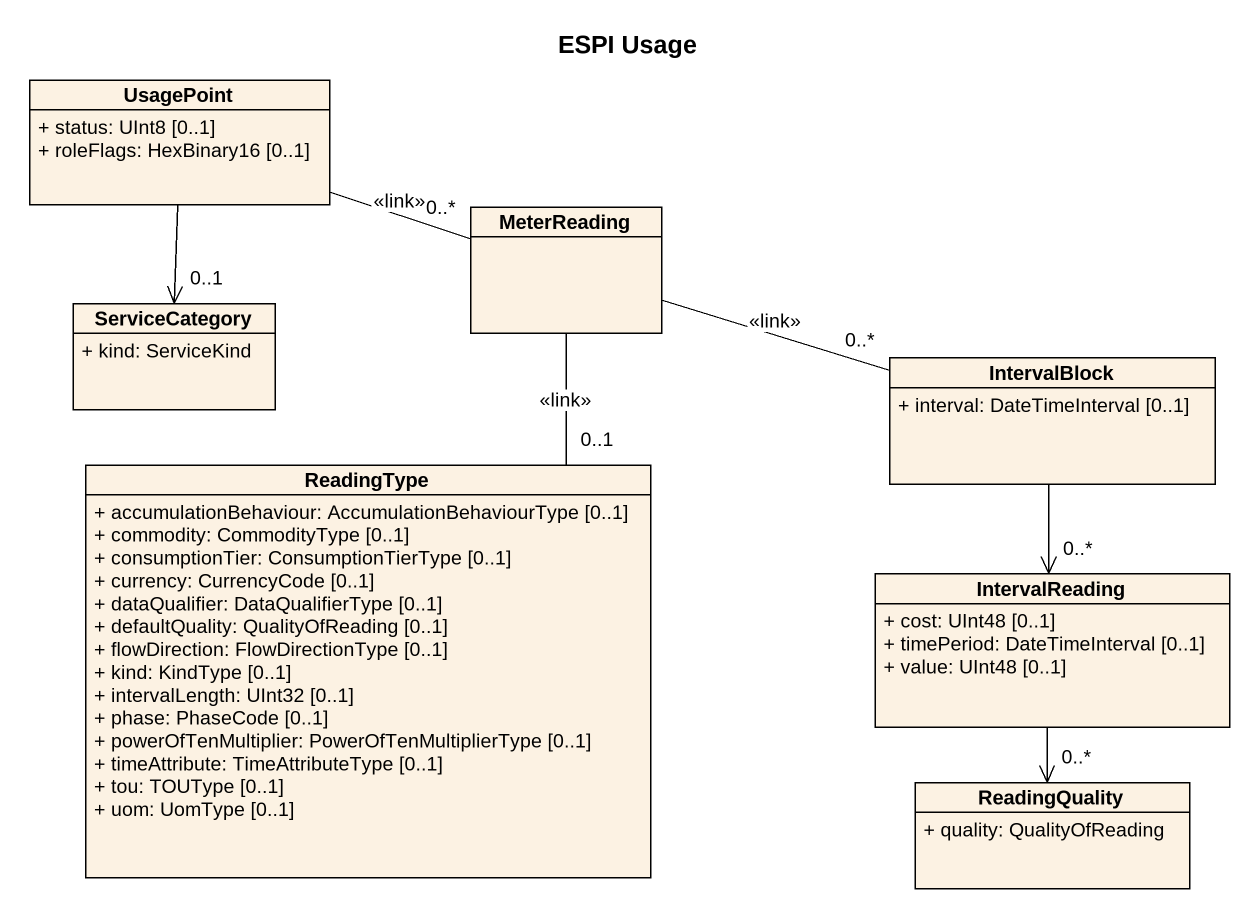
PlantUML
@startuml
title ESPI Usage
hide circle
hide empty members
skinparam classAttributeIconSize 0
class UsagePoint {
  + status: UInt8 [0..1]
  + roleFlags: HexBinary16 [0..1]
}
class MeterReading
class ServiceCategory {
  + kind: ServiceKind
}
class IntervalBlock {
  + interval: DateTimeInterval [0..1]
}
class ReadingType {
  + accumulationBehaviour: AccumulationBehaviourType [0..1]
  + commodity: CommodityType [0..1]
  + consumptionTier: ConsumptionTierType [0..1]
  + currency: CurrencyCode [0..1]
  + dataQualifier: DataQualifierType [0..1]
  + defaultQuality: QualityOfReading [0..1]
  + flowDirection: FlowDirectionType [0..1]
  + kind: KindType [0..1]
  + intervalLength: UInt32 [0..1]
  + phase: PhaseCode [0..1]
  + powerOfTenMultiplier: PowerOfTenMultiplierType [0..1]
  + timeAttribute: TimeAttributeType [0..1]
  + tou: TOUType [0..1]
  + uom: UomType [0..1]
}
class IntervalReading {
  + cost: UInt48 [0..1]
  + timePeriod: DateTimeInterval [0..1]
  + value: UInt48 [0..1]
}
class ReadingQuality {
  + quality: QualityOfReading
}
UsagePoint -right- "0..*" MeterReading : <<link>>
UsagePoint --> "0..1" ServiceCategory
MeterReading -right- "0..*" IntervalBlock : <<link>>
MeterReading -- "0..1" ReadingType : <<link>>
IntervalBlock --> "0..*" IntervalReading
IntervalReading --> "0..*" ReadingQuality
@enduml
